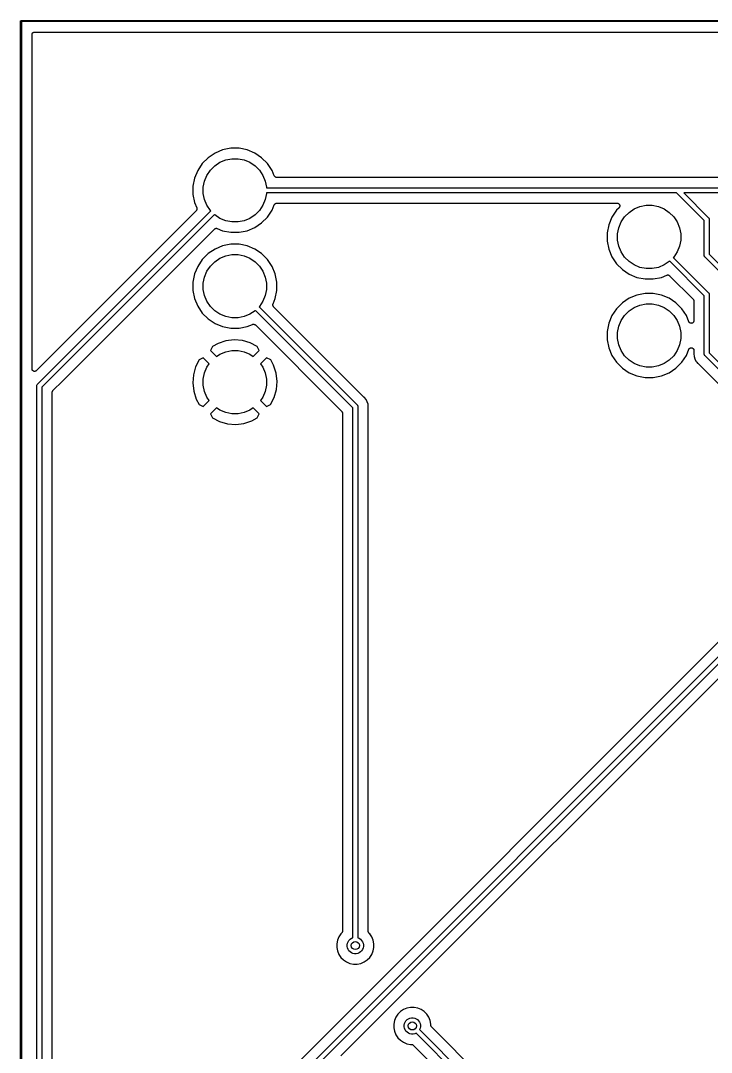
# Model space of a CAD drawing. Extents: x 19 to 115, y -142 to -17.
# Drawn here: x 19.4 to 53.3, y -67.2 to -16.7 of the extents above; entities that cross this region are included whole.
import ezdxf

# ---------------------------------------------------------------- set-up
doc = ezdxf.new("R2010")
doc.units = 0
doc.layers.add('BLACK', color=7, linetype='CONTINUOUS')

msp = doc.modelspace()

# ---------------------------------------------------------------- linework, layer by layer
at = {"layer": 'BLACK', "linetype": 'CONTINUOUS'}
for p, q in [((19.4049, -16.68), (19.4054, -16.6751)), ((19.405, -16.6812), (19.4049, -16.68)), ((19.405, -142.239), (19.405, -16.6812)), ((19.4054, -16.6751), (19.4068, -16.6704)), ((19.4068, -16.6704), (19.4091, -16.666)), ((19.4091, -16.666), (19.4122, -16.6622)), ((19.4122, -16.6622), (19.416, -16.6591)), ((19.416, -16.6591), (19.4204, -16.6568)), ((19.4204, -16.6568), (19.4251, -16.6554)), ((19.4251, -16.6554), (19.4288, -16.655)), ((19.4288, -16.655), (19.43, -16.6549)), ((19.4288, -16.655), (19.4288, -16.655)), ((19.43, -16.6549), (19.4312, -16.655)), ((19.4312, -16.655), (115.399, -16.655)), ((19.455, -16.705), (19.455, -142.215)), ((115.375, -16.705), (19.455, -16.705)), ((19.963, -17.3382), (19.9643, -17.3263)), ((19.963, -17.3391), (19.963, -17.3382)), ((19.963, -17.34), (19.963, -17.3391)), ((19.963, -17.3391), (19.963, -17.3391)), ((19.963, -17.3391), (19.963, -17.3391)), ((19.963, -33.7152), (19.963, -17.34)), ((19.9643, -17.3263), (19.9656, -17.3145)), ((19.9656, -17.3145), (19.9657, -17.314)), ((19.9657, -17.314), (19.9658, -17.3136)), ((19.9658, -17.3136), (19.9694, -17.3022)), ((19.9694, -17.3022), (19.9729, -17.2908)), ((19.9729, -17.2908), (19.9731, -17.2904)), ((19.9731, -17.2904), (19.9733, -17.29)), ((19.9733, -17.29), (19.979, -17.2795)), ((19.979, -17.2795), (19.9847, -17.269)), ((19.9847, -17.269), (19.985, -17.2686)), ((19.985, -17.2686), (19.9852, -17.2682)), ((19.9852, -17.2682), (19.9929, -17.2591)), ((19.9929, -17.2591), (20.0005, -17.2499)), ((20.0005, -17.2499), (20.0009, -17.2496)), ((20.0009, -17.2496), (20.0011, -17.2493)), ((20.0011, -17.2493), (20.0105, -17.2418)), ((20.0105, -17.2418), (20.0197, -17.2342)), ((20.0197, -17.2342), (20.0201, -17.234)), ((20.0201, -17.234), (20.0205, -17.2337)), ((20.0205, -17.2337), (20.0311, -17.2282)), ((20.0311, -17.2282), (20.0416, -17.2226)), ((20.0416, -17.2226), (20.042, -17.2225)), ((20.042, -17.2225), (20.0424, -17.2222)), ((20.0424, -17.2222), (20.0539, -17.2189)), ((20.0539, -17.2189), (20.0653, -17.2154)), ((20.0653, -17.2154), (20.0658, -17.2154)), ((20.0658, -17.2154), (20.0662, -17.2152)), ((20.0662, -17.2152), (20.0781, -17.2142)), ((20.0781, -17.2142), (20.09, -17.213)), ((20.09, -17.213), (114.74, -17.213)), ((28.9352, -23.1462), (28.5981, -23.3714)), ((29.3097, -22.9911), (28.9352, -23.1462)), ((29.7073, -22.912), (29.3097, -22.9911)), ((30.1127, -22.912), (29.7073, -22.912)), ((30.5103, -22.9911), (30.1127, -22.912)), ((30.8848, -23.1462), (30.5103, -22.9911)), ((31.2219, -23.3714), (30.8848, -23.1462)), ((28.3114, -23.6581), (28.0862, -23.9952)), ((28.5981, -23.3714), (28.3114, -23.6581)), ((28.9219, -23.766), (29.1758, -23.5964)), ((29.1758, -23.5964), (29.4579, -23.4796)), ((29.4579, -23.4796), (29.7573, -23.42)), ((29.7573, -23.42), (30.0627, -23.42)), ((30.0627, -23.42), (30.3621, -23.4796)), ((30.3621, -23.4796), (30.6442, -23.5964)), ((30.6442, -23.5964), (30.8981, -23.766)), ((31.5086, -23.6581), (31.2219, -23.3714)), ((31.7338, -23.9952), (31.5086, -23.6581)), ((28.0862, -23.9952), (27.9311, -24.3697)), ((28.4196, -24.5179), (28.5364, -24.2358)), ((28.5364, -24.2358), (28.706, -23.9819)), ((28.706, -23.9819), (28.9219, -23.766)), ((30.8981, -23.766), (31.114, -23.9819)), ((31.114, -23.9819), (31.2836, -24.2358)), ((31.2836, -24.2358), (31.4004, -24.5179)), ((31.8429, -24.2586), (31.7338, -23.9952)), ((31.8485, -24.269), (31.8429, -24.2586)), ((27.9311, -24.3697), (27.852, -24.7673)), ((27.852, -24.7673), (27.852, -25.1727)), ((28.36, -24.8173), (28.4196, -24.5179)), ((31.4004, -24.5179), (31.46, -24.8173)), ((31.854, -24.2795), (31.8485, -24.269)), ((31.8543, -24.28), (31.854, -24.2795)), ((31.8546, -24.2805), (31.8543, -24.28)), ((31.862, -24.2896), (31.8546, -24.2805)), ((31.8695, -24.2989), (31.862, -24.2896)), ((31.8699, -24.2992), (31.8695, -24.2989)), ((31.8703, -24.2996), (31.8699, -24.2992)), ((31.8794, -24.3072), (31.8703, -24.2996)), ((31.8885, -24.3148), (31.8794, -24.3072)), ((31.889, -24.3151), (31.8885, -24.3148)), ((31.8894, -24.3154), (31.889, -24.3151)), ((31.8998, -24.321), (31.8894, -24.3154)), ((31.9102, -24.3267), (31.8998, -24.321)), ((31.9107, -24.3269), (31.9102, -24.3267)), ((31.9112, -24.3272), (31.9107, -24.3269)), ((31.9225, -24.3306), (31.9112, -24.3272)), ((31.9338, -24.3342), (31.9225, -24.3306)), ((31.9344, -24.3343), (31.9338, -24.3342)), ((31.9349, -24.3345), (31.9344, -24.3343)), ((31.9466, -24.3357), (31.9349, -24.3345)), ((31.9585, -24.337), (31.9466, -24.3357)), ((31.9595, -24.337), (31.9585, -24.337)), ((31.9596, -24.337), (31.9595, -24.337)), ((31.9602, -24.337), (31.9596, -24.337)), ((31.9596, -24.337), (31.9596, -24.337)), ((51.5737, -24.337), (31.9602, -24.337)), ((51.579, -24.3365), (51.5737, -24.337)), ((51.5844, -24.3365), (51.579, -24.3365)), ((51.5861, -24.3364), (51.5844, -24.3365)), ((51.611, -24.3339), (51.5861, -24.3364)), ((51.6359, -24.3364), (51.611, -24.3339)), ((51.6412, -24.3364), (51.6359, -24.3364)), ((51.6465, -24.337), (51.6412, -24.3364)), ((51.6483, -24.337), (51.6465, -24.337)), ((57.2652, -24.337), (51.6483, -24.337)), ((27.852, -25.1727), (27.9311, -25.5703)), ((28.36, -25.1227), (28.36, -24.8173)), ((28.4196, -25.4221), (28.36, -25.1227)), ((31.46, -25.1227), (31.4004, -25.4221)), ((31.46, -24.8173), (31.46, -24.845)), ((31.46, -24.845), (51.6049, -24.845)), ((51.5592, -25.095), (31.46, -25.095)), ((31.46, -25.095), (31.46, -25.1227)), ((52.92, -26.4558), (51.5592, -25.095)), ((51.6049, -24.845), (51.611, -24.8444)), ((51.611, -24.8444), (51.6171, -24.845)), ((51.6171, -24.845), (57.5282, -24.845)), ((57.5739, -25.095), (51.9128, -25.095)), ((51.9128, -25.095), (53.129, -26.3113)), ((27.9311, -25.5703), (28.0402, -25.8337)), ((28.5364, -25.7042), (28.4196, -25.4221)), ((28.706, -25.9581), (28.5364, -25.7042)), ((31.2836, -25.7042), (31.114, -25.9581)), ((31.4004, -25.4221), (31.2836, -25.7042)), ((31.7338, -25.9448), (31.8429, -25.6814)), ((31.8429, -25.6814), (31.8431, -25.6808)), ((31.8431, -25.6808), (31.8431, -25.6808)), ((31.8431, -25.6808), (31.8432, -25.6808)), ((31.8432, -25.6808), (31.8436, -25.6798)), ((31.8436, -25.6798), (31.8493, -25.6694)), ((31.8493, -25.6694), (31.8549, -25.659)), ((31.8549, -25.659), (31.8553, -25.6586)), ((31.8553, -25.6586), (31.8556, -25.6581)), ((31.8556, -25.6581), (31.8632, -25.649)), ((31.8632, -25.649), (31.8707, -25.6399)), ((31.8707, -25.6399), (31.8712, -25.6395)), ((31.8712, -25.6395), (31.8715, -25.6391)), ((31.8715, -25.6391), (31.8808, -25.6317)), ((31.8808, -25.6317), (31.8899, -25.6242)), ((31.8899, -25.6242), (31.8904, -25.624)), ((31.8904, -25.624), (31.8909, -25.6236)), ((31.8909, -25.6236), (31.9014, -25.6181)), ((31.9014, -25.6181), (31.9118, -25.6126)), ((31.9118, -25.6126), (31.9124, -25.6124)), ((31.9124, -25.6124), (31.9129, -25.6122)), ((31.9129, -25.6122), (31.9243, -25.6088)), ((31.9243, -25.6088), (31.9356, -25.6054)), ((31.9356, -25.6054), (31.9361, -25.6054)), ((31.9361, -25.6054), (31.9366, -25.6052)), ((31.9366, -25.6052), (31.9484, -25.6042)), ((31.9484, -25.6042), (31.9602, -25.603)), ((31.9602, -25.603), (48.6549, -25.603)), ((48.6549, -25.603), (48.6563, -25.603)), ((48.6563, -25.603), (48.6563, -25.603)), ((48.6563, -25.603), (48.6563, -25.603)), ((48.6563, -25.603), (48.6567, -25.603)), ((48.6567, -25.603), (48.6688, -25.6044)), ((48.6688, -25.6044), (48.6809, -25.6057)), ((48.6809, -25.6057), (48.6811, -25.6058)), ((48.6811, -25.6058), (48.6813, -25.6058)), ((48.6813, -25.6058), (48.6929, -25.6094)), ((48.6929, -25.6094), (48.7046, -25.6131)), ((48.7046, -25.6131), (48.7048, -25.6132)), ((48.7048, -25.6132), (48.705, -25.6133)), ((48.705, -25.6133), (48.7156, -25.6191)), ((48.7156, -25.6191), (48.7263, -25.625)), ((48.7263, -25.625), (48.7265, -25.6251)), ((48.7265, -25.6251), (48.7267, -25.6252)), ((48.7267, -25.6252), (48.736, -25.633)), ((48.736, -25.633), (48.7454, -25.6408)), ((48.7454, -25.6408), (48.7455, -25.641)), ((48.7455, -25.641), (48.7457, -25.6411)), ((48.7457, -25.6411), (48.7533, -25.6506)), ((48.7533, -25.6506), (48.761, -25.6601)), ((48.761, -25.6601), (48.7611, -25.6603)), ((48.7611, -25.6603), (48.7612, -25.6605)), ((48.7612, -25.6605), (48.7668, -25.6711)), ((48.772, -25.7792), (48.7662, -25.79)), ((48.7668, -25.6711), (48.7725, -25.682)), ((48.7721, -25.779), (48.772, -25.7792)), ((48.7722, -25.7788), (48.7721, -25.779)), ((48.7758, -25.7671), (48.7722, -25.7788)), ((48.7725, -25.682), (48.7726, -25.6822)), ((48.7726, -25.6822), (48.7727, -25.6824)), ((48.7727, -25.6824), (48.776, -25.6938)), ((48.7794, -25.7555), (48.7758, -25.7671)), ((48.776, -25.6938), (48.7796, -25.7058)), ((48.7807, -25.743), (48.7794, -25.7551)), ((48.7794, -25.7551), (48.7794, -25.7553)), ((48.7794, -25.7553), (48.7794, -25.7555)), ((48.7796, -25.7058), (48.7796, -25.706)), ((48.7796, -25.706), (48.7797, -25.7062)), ((48.7797, -25.7062), (48.7808, -25.7182)), ((48.7819, -25.7309), (48.7807, -25.743)), ((48.7808, -25.7182), (48.7819, -25.7304)), ((48.7819, -25.7304), (48.7819, -25.7307)), ((48.7819, -25.7307), (48.7819, -25.7309)), ((49.4858, -25.8814), (49.7679, -25.7646)), ((49.7679, -25.7646), (50.0673, -25.705)), ((50.0673, -25.705), (50.3727, -25.705)), ((50.3727, -25.705), (50.6721, -25.7646)), ((50.6721, -25.7646), (50.9542, -25.8814)), ((28.0127, -25.9721), (20.1798, -33.805)), ((20.236, -34.4673), (28.7256, -25.9776)), ((28.9024, -26.1544), (20.445, -34.6118)), ((28.0202, -25.963), (28.0127, -25.9721)), ((28.0278, -25.9539), (28.0202, -25.963)), ((28.0281, -25.9534), (28.0278, -25.9539)), ((28.0284, -25.953), (28.0281, -25.9534)), ((28.034, -25.9426), (28.0284, -25.953)), ((28.0397, -25.9322), (28.034, -25.9426)), ((28.0399, -25.9316), (28.0397, -25.9322)), ((28.0401, -25.9311), (28.0399, -25.9316)), ((28.0436, -25.9198), (28.0401, -25.9311)), ((28.0402, -25.8337), (28.0404, -25.8343)), ((28.0404, -25.8343), (28.0405, -25.8343)), ((28.0405, -25.8343), (28.0405, -25.8344)), ((28.0405, -25.8344), (28.0409, -25.8354)), ((28.0409, -25.8354), (28.0442, -25.8468)), ((28.0471, -25.9085), (28.0436, -25.9198)), ((28.0442, -25.8468), (28.0475, -25.8581)), ((28.0472, -25.908), (28.0471, -25.9085)), ((28.0474, -25.9074), (28.0472, -25.908)), ((28.0486, -25.8955), (28.0474, -25.9074)), ((28.0475, -25.8581), (28.0476, -25.8586)), ((28.0476, -25.8586), (28.0477, -25.8592)), ((28.0477, -25.8592), (28.0488, -25.871)), ((28.0499, -25.8839), (28.0486, -25.8955)), ((28.0488, -25.871), (28.0499, -25.8828)), ((28.0499, -25.8828), (28.0498, -25.8833)), ((28.0498, -25.8833), (28.0499, -25.8839)), ((28.7256, -25.9776), (28.706, -25.9581)), ((28.9219, -26.174), (28.9024, -26.1544)), ((29.1758, -26.3436), (28.9219, -26.174)), ((30.8981, -26.174), (30.6442, -26.3436)), ((31.114, -25.9581), (30.8981, -26.174)), ((31.2219, -26.5686), (31.5086, -26.2819)), ((31.5086, -26.2819), (31.7338, -25.9448)), ((48.3962, -26.2802), (48.2411, -26.6547)), ((48.6214, -25.9431), (48.3962, -26.2802)), ((48.7447, -25.8198), (48.6214, -25.9431)), ((48.7524, -25.8104), (48.7447, -25.8198)), ((48.7602, -25.801), (48.7524, -25.8104)), ((48.7603, -25.8008), (48.7602, -25.801)), ((48.7605, -25.8006), (48.7603, -25.8008)), ((48.7662, -25.79), (48.7605, -25.8006)), ((48.8464, -26.5208), (49.016, -26.2669)), ((49.016, -26.2669), (49.2319, -26.051)), ((49.2319, -26.051), (49.4858, -25.8814)), ((50.9542, -25.8814), (51.2081, -26.051)), ((51.2081, -26.051), (51.424, -26.2669)), ((51.424, -26.2669), (51.5936, -26.5208)), ((29.4579, -26.4604), (29.1758, -26.3436)), ((29.7573, -26.52), (29.4579, -26.4604)), ((30.0627, -26.52), (29.7573, -26.52)), ((30.3621, -26.4604), (30.0627, -26.52)), ((30.6442, -26.3436), (30.3621, -26.4604)), ((30.5103, -26.9489), (30.8848, -26.7938)), ((30.8848, -26.7938), (31.2219, -26.5686)), ((48.2411, -26.6547), (48.162, -27.0523)), ((48.7296, -26.8029), (48.8464, -26.5208)), ((51.5936, -26.5208), (51.7104, -26.8029)), ((52.92, -28.1489), (52.92, -26.4558)), ((53.129, -26.3113), (53.1338, -26.3152)), ((53.1338, -26.3152), (53.1377, -26.3199)), ((53.1377, -26.3199), (53.1494, -26.3342)), ((53.1494, -26.3342), (53.161, -26.3559)), ((53.161, -26.3559), (53.1682, -26.3795)), ((53.1682, -26.3795), (53.17, -26.3979)), ((53.17, -26.3979), (53.17, -26.3979)), ((53.17, -26.3979), (53.1706, -26.404)), ((53.1706, -26.404), (53.17, -26.4101)), ((53.17, -26.4101), (53.17, -28.1032)), ((26.4102, -29.365), (28.9079, -26.8673)), ((28.9079, -26.8673), (28.9083, -26.8669)), ((28.9083, -26.8669), (28.9084, -26.8668)), ((28.9083, -26.8669), (28.9083, -26.8669)), ((28.9084, -26.8668), (28.9091, -26.8661)), ((28.9091, -26.8661), (28.9184, -26.8587)), ((28.9184, -26.8587), (28.9276, -26.8512)), ((28.9276, -26.8512), (28.9281, -26.851)), ((28.9281, -26.851), (28.9285, -26.8506)), ((28.9285, -26.8506), (28.939, -26.8452)), ((28.939, -26.8452), (28.9495, -26.8396)), ((28.9495, -26.8396), (28.95, -26.8395)), ((28.95, -26.8395), (28.9505, -26.8392)), ((28.9505, -26.8392), (28.9619, -26.8359)), ((28.9619, -26.8359), (28.9732, -26.8325)), ((28.9732, -26.8325), (28.9738, -26.8325)), ((28.9738, -26.8325), (28.9743, -26.8323)), ((28.9743, -26.8323), (28.986, -26.8313)), ((28.986, -26.8313), (28.9979, -26.8301)), ((28.9979, -26.8301), (28.9984, -26.8302)), ((28.9984, -26.8302), (28.999, -26.8301)), ((28.999, -26.8301), (29.0108, -26.8314)), ((29.0108, -26.8314), (29.0226, -26.8326)), ((29.0226, -26.8326), (29.0231, -26.8328)), ((29.0231, -26.8328), (29.0236, -26.8328)), ((29.0236, -26.8328), (29.0349, -26.8363)), ((29.0349, -26.8363), (29.0463, -26.8398)), ((29.0463, -26.8398), (29.3097, -26.9489)), ((29.3097, -26.9489), (29.7073, -27.028)), ((29.7073, -27.028), (30.1127, -27.028)), ((30.1127, -27.028), (30.5103, -26.9489)), ((48.162, -27.0523), (48.162, -27.4577)), ((48.67, -27.1023), (48.7296, -26.8029)), ((48.67, -27.4077), (48.67, -27.1023)), ((51.7104, -26.8029), (51.77, -27.1023)), ((51.77, -27.1023), (51.77, -27.4077)), ((29.3097, -27.6911), (28.9352, -27.8462)), ((29.7073, -27.612), (29.3097, -27.6911)), ((30.1127, -27.612), (29.7073, -27.612)), ((30.5103, -27.6911), (30.1127, -27.612)), ((30.8848, -27.8462), (30.5103, -27.6911)), ((48.162, -27.4577), (48.2411, -27.8553)), ((48.7296, -27.7071), (48.67, -27.4077)), ((48.8464, -27.9892), (48.7296, -27.7071)), ((51.7104, -27.7071), (51.5936, -27.9892)), ((51.77, -27.4077), (51.7104, -27.7071)), ((28.5981, -28.0714), (28.3114, -28.3581)), ((28.9352, -27.8462), (28.5981, -28.0714)), ((28.9219, -28.466), (29.1758, -28.2964)), ((29.1758, -28.2964), (29.4579, -28.1796)), ((29.4579, -28.1796), (29.7573, -28.12)), ((29.7573, -28.12), (30.0627, -28.12)), ((30.0627, -28.12), (30.3621, -28.1796)), ((30.3621, -28.1796), (30.6442, -28.2964)), ((30.6442, -28.2964), (30.8981, -28.466)), ((31.2219, -28.0714), (30.8848, -27.8462)), ((31.5086, -28.3581), (31.2219, -28.0714)), ((48.2411, -27.8553), (48.3962, -28.2298)), ((48.3962, -28.2298), (48.6214, -28.5669)), ((49.016, -28.2431), (48.8464, -27.9892)), ((49.2319, -28.459), (49.016, -28.2431)), ((51.424, -28.2431), (51.4044, -28.2626)), ((51.4044, -28.2626), (53.129, -29.9873)), ((51.5936, -27.9892), (51.424, -28.2431)), ((52.9194, -28.155), (52.92, -28.1489)), ((52.9218, -28.1795), (52.9194, -28.155)), ((52.929, -28.2031), (52.9218, -28.1795)), ((52.9406, -28.2248), (52.929, -28.2031)), ((52.9472, -28.2329), (52.9406, -28.2248)), ((52.9562, -28.2438), (52.9472, -28.2329)), ((52.9609, -28.2477), (52.9562, -28.2438)), ((53.9273, -29.2141), (52.9609, -28.2477)), ((53.17, -28.1032), (54.0718, -29.005)), ((28.0862, -28.6952), (27.9311, -29.0697)), ((28.3114, -28.3581), (28.0862, -28.6952)), ((28.5364, -28.9358), (28.706, -28.6819)), ((28.706, -28.6819), (28.9219, -28.466)), ((30.8981, -28.466), (31.114, -28.6819)), ((31.114, -28.6819), (31.2836, -28.9358)), ((31.7338, -28.6952), (31.5086, -28.3581)), ((31.8889, -29.0697), (31.7338, -28.6952)), ((48.6214, -28.5669), (48.9081, -28.8536)), ((49.4858, -28.6286), (49.2319, -28.459)), ((49.7679, -28.7454), (49.4858, -28.6286)), ((50.0673, -28.805), (49.7679, -28.7454)), ((50.3727, -28.805), (50.0673, -28.805)), ((50.6721, -28.7454), (50.3727, -28.805)), ((50.9542, -28.6286), (50.6721, -28.7454)), ((51.2081, -28.459), (50.9542, -28.6286)), ((51.2276, -28.4394), (51.2081, -28.459)), ((52.92, -30.1318), (51.2276, -28.4394)), ((27.9311, -29.0697), (27.852, -29.4673)), ((28.36, -29.5173), (28.4196, -29.2179)), ((28.4196, -29.2179), (28.5364, -28.9358)), ((31.2836, -28.9358), (31.4004, -29.2179)), ((31.4004, -29.2179), (31.46, -29.5173)), ((31.968, -29.4673), (31.8889, -29.0697)), ((48.9081, -28.8536), (49.2452, -29.0788)), ((49.2452, -29.0788), (49.6197, -29.2339)), ((49.6197, -29.2339), (50.0173, -29.313)), ((50.0173, -29.313), (50.4227, -29.313)), ((50.4227, -29.313), (50.8203, -29.2339)), ((50.8203, -29.2339), (51.0837, -29.1248)), ((51.0837, -29.1248), (51.0843, -29.1246)), ((51.0843, -29.1246), (51.0843, -29.1245)), ((51.0843, -29.1245), (51.0844, -29.1245)), ((51.0844, -29.1245), (51.0854, -29.1241)), ((51.0854, -29.1241), (51.0968, -29.1208)), ((51.0968, -29.1208), (51.1081, -29.1175)), ((51.1081, -29.1175), (51.1086, -29.1174)), ((51.1086, -29.1174), (51.1092, -29.1173)), ((51.1092, -29.1173), (51.1211, -29.1162)), ((51.1211, -29.1162), (51.1328, -29.1151)), ((51.1328, -29.1151), (51.1333, -29.1152)), ((51.1333, -29.1152), (51.1339, -29.1151)), ((51.1339, -29.1151), (51.1456, -29.1164)), ((51.1456, -29.1164), (51.1574, -29.1176)), ((51.1574, -29.1176), (51.158, -29.1178)), ((51.158, -29.1178), (51.1585, -29.1179)), ((51.1585, -29.1179), (51.1698, -29.1214)), ((51.1698, -29.1214), (51.1811, -29.1249)), ((51.1811, -29.1249), (51.1816, -29.1251)), ((51.1816, -29.1251), (51.1822, -29.1253)), ((51.1822, -29.1253), (51.1926, -29.131)), ((51.1926, -29.131), (51.203, -29.1366)), ((51.203, -29.1366), (51.2034, -29.1369)), ((51.2034, -29.1369), (51.2039, -29.1372)), ((51.2039, -29.1372), (51.213, -29.1448)), ((51.213, -29.1448), (51.2221, -29.1523)), ((51.2221, -29.1523), (52.3748, -30.305)), ((23.0222, -32.7529), (26.4102, -29.365)), ((27.852, -29.4673), (27.852, -29.8727)), ((28.36, -29.8227), (28.36, -29.5173)), ((28.4196, -30.1221), (28.36, -29.8227)), ((31.46, -29.8227), (31.4004, -30.1221)), ((31.46, -29.5173), (31.46, -29.8227)), ((31.968, -29.8727), (31.968, -29.4673)), ((27.852, -29.8727), (27.9311, -30.2703)), ((27.9311, -30.2703), (28.0862, -30.6448)), ((28.5364, -30.4042), (28.4196, -30.1221)), ((31.4004, -30.1221), (31.2836, -30.4042)), ((31.7798, -30.5337), (31.8889, -30.2703)), ((31.8889, -30.2703), (31.968, -29.8727)), ((49.2452, -30.2612), (48.9081, -30.4864)), ((49.6197, -30.1061), (49.2452, -30.2612)), ((50.0173, -30.027), (49.6197, -30.1061)), ((50.4227, -30.027), (50.0173, -30.027)), ((50.8203, -30.1061), (50.4227, -30.027)), ((51.1948, -30.2612), (50.8203, -30.1061)), ((51.5319, -30.4864), (51.1948, -30.2612)), ((52.3748, -30.305), (52.3751, -30.3053)), ((52.3751, -30.3053), (52.3751, -30.3053)), ((52.3751, -30.3053), (52.3751, -30.3053)), ((52.3751, -30.3053), (52.376, -30.3063)), ((52.376, -30.3063), (52.3834, -30.3154)), ((52.3834, -30.3154), (52.3908, -30.3245)), ((52.3908, -30.3245), (52.3911, -30.3251)), ((52.3911, -30.3251), (52.3915, -30.3256)), ((52.3915, -30.3256), (52.3969, -30.336)), ((52.92, -32.9789), (52.92, -30.1318)), ((53.129, -29.9873), (53.1338, -29.9912)), ((53.1338, -29.9912), (53.1377, -29.9959)), ((53.1377, -29.9959), (53.1494, -30.0102)), ((53.1494, -30.0102), (53.1607, -30.0313)), ((53.1607, -30.0313), (53.161, -30.0319)), ((53.161, -30.0319), (53.1682, -30.0555)), ((53.1682, -30.0555), (53.17, -30.0739)), ((53.17, -30.0739), (53.17, -30.0739)), ((53.17, -30.0739), (53.1706, -30.08)), ((53.1706, -30.08), (53.17, -30.0861)), ((53.17, -30.0861), (53.17, -32.9332)), ((28.0862, -30.6448), (28.3114, -30.9819)), ((28.706, -30.6581), (28.5364, -30.4042)), ((28.9219, -30.874), (28.706, -30.6581)), ((31.114, -30.6581), (31.0944, -30.6776)), ((31.0944, -30.6776), (35.8981, -35.4813)), ((31.2836, -30.4042), (31.114, -30.6581)), ((31.7701, -30.581), (31.7714, -30.5692)), ((31.7702, -30.5816), (31.7701, -30.581)), ((31.7701, -30.5821), (31.7702, -30.5816)), ((31.7713, -30.5939), (31.7701, -30.5821)), ((31.7723, -30.6057), (31.7713, -30.5939)), ((31.7714, -30.5692), (31.7726, -30.5574)), ((31.7725, -30.6062), (31.7723, -30.6057)), ((31.7725, -30.6068), (31.7725, -30.6062)), ((31.7759, -30.6181), (31.7725, -30.6068)), ((31.7726, -30.5574), (31.7728, -30.5569)), ((31.7728, -30.5564), (31.7763, -30.5451)), ((31.7728, -30.5569), (31.7728, -30.5564)), ((31.7792, -30.6295), (31.7759, -30.6181)), ((31.7763, -30.5451), (31.7798, -30.5337)), ((31.7795, -30.63), (31.7792, -30.6295)), ((31.7796, -30.6305), (31.7795, -30.63)), ((31.7852, -30.641), (31.7796, -30.6305)), ((31.7906, -30.6515), (31.7852, -30.641)), ((31.791, -30.6519), (31.7906, -30.6515)), ((31.7912, -30.6524), (31.791, -30.6519)), ((31.7987, -30.6616), (31.7912, -30.6524)), ((31.8061, -30.6709), (31.7987, -30.6616)), ((31.8068, -30.6716), (31.8061, -30.6709)), ((31.8069, -30.6717), (31.8068, -30.6716)), ((31.8073, -30.6721), (31.8069, -30.6717)), ((31.8069, -30.6717), (31.8069, -30.6717)), ((36.2352, -35.1), (31.8073, -30.6721)), ((48.6214, -30.7731), (48.3962, -31.1102)), ((48.9081, -30.4864), (48.6214, -30.7731)), ((49.2319, -30.881), (49.4858, -30.7114)), ((49.4858, -30.7114), (49.7679, -30.5946)), ((49.7679, -30.5946), (50.0673, -30.535)), ((50.0673, -30.535), (50.3727, -30.535)), ((50.3727, -30.535), (50.6721, -30.5946)), ((50.6721, -30.5946), (50.9542, -30.7114)), ((50.9542, -30.7114), (51.2081, -30.881)), ((51.8186, -30.7731), (51.5319, -30.4864)), ((52.0438, -31.1102), (51.8186, -30.7731)), ((52.3969, -30.336), (52.4024, -30.3464)), ((52.4024, -30.3464), (52.4026, -30.347)), ((52.4026, -30.347), (52.4029, -30.3476)), ((52.4029, -30.3476), (52.4062, -30.3589)), ((52.4062, -30.3589), (52.4096, -30.3701)), ((52.4096, -30.3701), (52.4096, -30.3708)), ((52.4096, -30.3708), (52.4098, -30.3714)), ((52.4098, -30.3714), (52.4109, -30.3831)), ((52.4109, -30.3831), (52.412, -30.3948)), ((52.412, -30.3948), (52.412, -31.3607)), ((28.3114, -30.9819), (28.5981, -31.2686)), ((28.5981, -31.2686), (28.9352, -31.4938)), ((29.1758, -31.0436), (28.9219, -30.874)), ((29.4579, -31.1604), (29.1758, -31.0436)), ((29.7573, -31.22), (29.4579, -31.1604)), ((30.0627, -31.22), (29.7573, -31.22)), ((30.3621, -31.1604), (30.0627, -31.22)), ((30.6442, -31.0436), (30.3621, -31.1604)), ((30.8981, -30.874), (30.6442, -31.0436)), ((30.9176, -30.8544), (30.8981, -30.874)), ((35.689, -35.6258), (30.9176, -30.8544)), ((48.3962, -31.1102), (48.2411, -31.4847)), ((48.8464, -31.3508), (49.016, -31.0969)), ((49.016, -31.0969), (49.2319, -30.881)), ((51.2081, -30.881), (51.424, -31.0969)), ((51.424, -31.0969), (51.5936, -31.3508)), ((52.1677, -31.4093), (52.0438, -31.1102)), ((28.9352, -31.4938), (29.3097, -31.6489)), ((29.3097, -31.6489), (29.7073, -31.728)), ((29.7073, -31.728), (30.1127, -31.728)), ((30.1127, -31.728), (30.5103, -31.6489)), ((30.5103, -31.6489), (30.7737, -31.5398)), ((30.7737, -31.5398), (30.7743, -31.5396)), ((30.7743, -31.5396), (30.7743, -31.5395)), ((30.7743, -31.5395), (30.7744, -31.5395)), ((30.7744, -31.5395), (30.7754, -31.5391)), ((30.7754, -31.5391), (30.7868, -31.5358)), ((30.7868, -31.5358), (30.7981, -31.5325)), ((30.7981, -31.5325), (30.7986, -31.5324)), ((30.7986, -31.5324), (30.7992, -31.5323)), ((30.7992, -31.5323), (30.8111, -31.5312)), ((30.8111, -31.5312), (30.8228, -31.5301)), ((30.8228, -31.5301), (30.8233, -31.5302)), ((30.8233, -31.5302), (30.8239, -31.5301)), ((30.8239, -31.5301), (30.8356, -31.5314)), ((30.8356, -31.5314), (30.8474, -31.5326)), ((30.8474, -31.5326), (30.848, -31.5328)), ((30.848, -31.5328), (30.8485, -31.5329)), ((30.8485, -31.5329), (30.8598, -31.5364)), ((30.8598, -31.5364), (30.8711, -31.5399)), ((30.8711, -31.5399), (30.8716, -31.5401)), ((30.8716, -31.5401), (30.8722, -31.5403)), ((30.8722, -31.5403), (30.8826, -31.546)), ((30.8826, -31.546), (30.893, -31.5516)), ((30.893, -31.5516), (30.8934, -31.5519)), ((30.8934, -31.5519), (30.8939, -31.5522)), ((30.8939, -31.5522), (30.903, -31.5598)), ((30.903, -31.5598), (30.9121, -31.5673)), ((30.9121, -31.5673), (35.1438, -35.799)), ((48.2411, -31.4847), (48.162, -31.8823)), ((48.67, -31.9323), (48.7296, -31.6329)), ((48.7296, -31.6329), (48.8464, -31.3508)), ((51.5936, -31.3508), (51.7104, -31.6329)), ((51.7104, -31.6329), (51.77, -31.9323)), ((52.1734, -31.42), (52.1677, -31.4093)), ((52.1792, -31.431), (52.1734, -31.42)), ((52.1793, -31.431), (52.1792, -31.431)), ((52.1793, -31.4311), (52.1793, -31.431)), ((52.187, -31.4404), (52.1793, -31.4311)), ((52.1949, -31.4502), (52.187, -31.4404)), ((52.195, -31.4502), (52.1949, -31.4502)), ((52.195, -31.4503), (52.195, -31.4502)), ((52.2044, -31.458), (52.195, -31.4503)), ((52.214, -31.466), (52.2044, -31.458)), ((52.2141, -31.466), (52.214, -31.466)), ((52.2142, -31.4661), (52.2141, -31.466)), ((52.2248, -31.4718), (52.2142, -31.4661)), ((52.2358, -31.4777), (52.2248, -31.4718)), ((52.2359, -31.4778), (52.2358, -31.4777)), ((52.236, -31.4778), (52.2359, -31.4778)), ((52.2474, -31.4813), (52.236, -31.4778)), ((52.2595, -31.4851), (52.2474, -31.4813)), ((52.2596, -31.4851), (52.2595, -31.4851)), ((52.2597, -31.4851), (52.2596, -31.4851)), ((52.2717, -31.4864), (52.2597, -31.4851)), ((52.2841, -31.4877), (52.2717, -31.4864)), ((52.2842, -31.4877), (52.2841, -31.4877)), ((52.2843, -31.4877), (52.2842, -31.4877)), ((52.2964, -31.4865), (52.2843, -31.4877)), ((52.3088, -31.4854), (52.2964, -31.4865)), ((52.3089, -31.4854), (52.3088, -31.4854)), ((52.309, -31.4854), (52.3089, -31.4854)), ((52.3208, -31.4819), (52.309, -31.4854)), ((52.3326, -31.4784), (52.3208, -31.4819)), ((52.3327, -31.4784), (52.3326, -31.4784)), ((52.3328, -31.4783), (52.3327, -31.4784)), ((52.3434, -31.4728), (52.3328, -31.4783)), ((52.3545, -31.4669), (52.3434, -31.4728)), ((52.3546, -31.4669), (52.3545, -31.4669)), ((52.3547, -31.4668), (52.3546, -31.4669)), ((52.3638, -31.4595), (52.3547, -31.4668)), ((52.3739, -31.4514), (52.3638, -31.4595)), ((52.374, -31.4513), (52.3739, -31.4513)), ((52.3739, -31.4513), (52.3739, -31.4514)), ((52.3818, -31.442), (52.374, -31.4513)), ((52.3898, -31.4324), (52.3818, -31.442)), ((52.3899, -31.4322), (52.3898, -31.4323)), ((52.3898, -31.4323), (52.3898, -31.4324)), ((52.3958, -31.4214), (52.3899, -31.4322)), ((52.4017, -31.4107), (52.3958, -31.4214)), ((52.4018, -31.4106), (52.4017, -31.4107)), ((52.4054, -31.3991), (52.4018, -31.4105)), ((52.4018, -31.4105), (52.4018, -31.4106)), ((52.4092, -31.3871), (52.4054, -31.3991)), ((52.4093, -31.3869), (52.4092, -31.387)), ((52.4092, -31.387), (52.4092, -31.3871)), ((52.4106, -31.3751), (52.4093, -31.3869)), ((52.412, -31.3624), (52.4106, -31.3751)), ((52.412, -31.3607), (52.412, -31.3622)), ((52.412, -31.3622), (52.412, -31.3622)), ((52.412, -31.3622), (52.412, -31.3622)), ((52.412, -31.3622), (52.412, -31.3624)), ((29.4689, -32.3496), (29.0821, -32.4749)), ((29.8715, -32.3024), (29.4689, -32.3496)), ((30.2756, -32.3346), (29.8715, -32.3024)), ((30.6657, -32.4451), (30.2756, -32.3346)), ((48.162, -31.8823), (48.162, -32.2877)), ((48.162, -32.2877), (48.2411, -32.6853)), ((48.67, -32.2377), (48.67, -31.9323)), ((48.7296, -32.5371), (48.67, -32.2377)), ((51.77, -32.2377), (51.7104, -32.5371)), ((51.77, -31.9323), (51.77, -32.2377)), ((21.4541, -34.321), (23.0222, -32.753)), ((23.0222, -32.753), (23.0222, -32.7529)), ((28.8196, -32.6152), (28.7172, -32.818)), ((28.7172, -32.818), (29.0078, -33.1086)), ((29.0821, -32.4749), (28.8196, -32.6152)), ((29.4579, -32.8796), (29.7573, -32.82)), ((29.7573, -32.82), (30.0627, -32.82)), ((30.0627, -32.82), (30.3621, -32.8796)), ((31.0009, -32.6163), (30.6657, -32.4451)), ((30.8122, -33.1086), (31.1028, -32.818)), ((31.1028, -32.818), (31.0009, -32.6163)), ((48.2411, -32.6853), (48.3962, -33.0598)), ((48.8464, -32.8192), (48.7296, -32.5371)), ((49.016, -33.0731), (48.8464, -32.8192)), ((51.5936, -32.8192), (51.424, -33.0731)), ((51.7104, -32.5371), (51.5936, -32.8192)), ((52.0438, -33.0598), (52.1677, -32.7607)), ((52.1677, -32.7607), (52.1683, -32.7593)), ((52.1683, -32.7593), (52.1684, -32.7591)), ((52.1683, -32.7593), (52.1683, -32.7593)), ((52.1683, -32.7593), (52.1683, -32.7593)), ((52.1684, -32.7591), (52.1744, -32.7481)), ((52.1744, -32.7481), (52.1802, -32.7376)), ((52.1802, -32.7376), (52.1803, -32.7375)), ((52.1803, -32.7374), (52.1884, -32.7278)), ((52.1803, -32.7375), (52.1803, -32.7374)), ((52.1884, -32.7278), (52.1961, -32.7186)), ((52.1961, -32.7186), (52.1962, -32.7185)), ((52.1962, -32.7185), (52.1963, -32.7184)), ((52.1963, -32.7184), (52.2059, -32.7107)), ((52.2059, -32.7107), (52.2155, -32.7031)), ((52.2155, -32.7031), (52.2156, -32.703)), ((52.2156, -32.7029), (52.2265, -32.6973)), ((52.2156, -32.703), (52.2156, -32.7029)), ((52.2265, -32.6973), (52.2374, -32.6916)), ((52.2374, -32.6916), (52.2375, -32.6915)), ((52.2375, -32.6915), (52.2376, -32.6915)), ((52.2376, -32.6915), (52.2497, -32.688)), ((52.2497, -32.688), (52.2612, -32.6846)), ((52.2612, -32.6846), (52.2613, -32.6846)), ((52.2613, -32.6846), (52.2614, -32.6845)), ((52.2614, -32.6845), (52.2738, -32.6834)), ((52.2738, -32.6834), (52.2859, -32.6823)), ((52.2859, -32.6823), (52.286, -32.6823)), ((52.286, -32.6823), (52.2861, -32.6823)), ((52.2861, -32.6823), (52.2982, -32.6836)), ((52.2982, -32.6836), (52.3105, -32.6849)), ((52.3105, -32.6849), (52.3106, -32.685)), ((52.3106, -32.685), (52.3108, -32.685)), ((52.3108, -32.685), (52.3225, -32.6886)), ((52.3225, -32.6886), (52.3342, -32.6923)), ((52.3342, -32.6923), (52.3343, -32.6923)), ((52.3343, -32.6923), (52.3344, -32.6923)), ((52.3344, -32.6923), (52.3454, -32.6983)), ((52.3454, -32.6983), (52.356, -32.704)), ((52.356, -32.704), (52.3561, -32.7041)), ((52.3561, -32.7041), (52.3562, -32.7042)), ((52.3562, -32.7042), (52.3658, -32.7121)), ((52.3658, -32.7121), (52.3751, -32.7198)), ((52.3751, -32.7198), (52.3752, -32.7199)), ((52.3752, -32.7199), (52.3753, -32.72)), ((52.3753, -32.72), (52.3831, -32.7296)), ((52.3831, -32.7296), (52.3908, -32.739)), ((52.3908, -32.739), (52.3908, -32.7391)), ((52.3908, -32.7391), (52.3909, -32.7392)), ((52.3909, -32.7392), (52.3967, -32.7501)), ((52.3967, -32.7501), (52.4024, -32.7609)), ((52.4024, -32.7609), (52.4024, -32.761)), ((52.4024, -32.761), (52.4025, -32.7611)), ((52.4025, -32.7611), (52.406, -32.7728)), ((52.406, -32.7728), (52.4096, -32.7847)), ((52.4096, -32.7847), (52.4096, -32.7848)), ((52.4096, -32.7848), (52.4096, -32.7849)), ((52.4096, -32.7849), (52.4108, -32.7972)), ((52.4108, -32.7972), (52.412, -32.8093)), ((52.412, -32.8093), (52.412, -32.9477)), ((28.1563, -33.279), (27.9851, -33.6143)), ((28.358, -33.1772), (28.1563, -33.279)), ((28.6486, -33.4678), (28.358, -33.1772)), ((29.0078, -33.1086), (29.1758, -32.9964)), ((29.1758, -32.9964), (29.4579, -32.8796)), ((30.3621, -32.8796), (30.6442, -32.9964)), ((30.6442, -32.9964), (30.8122, -33.1086)), ((31.462, -33.1772), (31.1714, -33.4678)), ((31.6648, -33.2796), (31.462, -33.1772)), ((31.8051, -33.5421), (31.6648, -33.2796)), ((48.3962, -33.0598), (48.6214, -33.3969)), ((49.2319, -33.289), (49.016, -33.0731)), ((49.4858, -33.4586), (49.2319, -33.289)), ((51.2081, -33.289), (50.9542, -33.4586)), ((51.424, -33.0731), (51.2081, -33.289)), ((51.8186, -33.3969), (52.0438, -33.0598)), ((52.4114, -32.9601), (52.4089, -32.985)), ((52.4089, -32.985), (52.4212, -33.1091)), ((52.412, -32.9494), (52.4114, -32.9548)), ((52.4114, -32.9548), (52.4114, -32.9601)), ((52.412, -32.9477), (52.412, -32.9494)), ((52.4212, -33.1091), (52.4574, -33.2284)), ((52.4574, -33.2284), (52.5161, -33.3384)), ((52.5161, -33.3384), (52.5645, -33.3973)), ((52.9194, -32.985), (52.92, -32.9789)), ((52.92, -32.9911), (52.9194, -32.985)), ((52.9209, -33.0001), (52.92, -32.9911)), ((52.9218, -33.0095), (52.9209, -33.0001)), ((52.929, -33.0331), (52.9218, -33.0095)), ((52.9406, -33.0548), (52.929, -33.0331)), ((52.9523, -33.0691), (52.9406, -33.0548)), ((52.9562, -33.0738), (52.9523, -33.0691)), ((52.9609, -33.0777), (52.9562, -33.0738)), ((54.1303, -34.2471), (52.9609, -33.0777)), ((53.17, -32.9332), (54.2748, -34.038)), ((19.9642, -33.7274), (19.963, -33.7152)), ((19.9653, -33.7394), (19.9642, -33.7274)), ((19.9654, -33.7396), (19.9653, -33.7394)), ((19.9654, -33.7399), (19.9654, -33.7396)), ((19.969, -33.7516), (19.9654, -33.7399)), ((19.9724, -33.7632), (19.969, -33.7516)), ((19.9725, -33.7634), (19.9724, -33.7632)), ((19.9726, -33.7636), (19.9725, -33.7634)), ((19.9783, -33.7743), (19.9726, -33.7636)), ((19.984, -33.7851), (19.9783, -33.7743)), ((19.9841, -33.7853), (19.984, -33.7851)), ((19.9842, -33.7855), (19.9841, -33.7853)), ((19.9919, -33.7949), (19.9842, -33.7855)), ((19.9996, -33.8044), (19.9919, -33.7949)), ((19.9997, -33.8045), (19.9996, -33.8044)), ((19.9999, -33.8047), (19.9997, -33.8045)), ((20.0092, -33.8124), (19.9999, -33.8047)), ((20.0186, -33.8202), (20.0092, -33.8124)), ((20.0188, -33.8203), (20.0186, -33.8202)), ((20.019, -33.8205), (20.0188, -33.8203)), ((20.0297, -33.8263), (20.019, -33.8205)), ((20.0404, -33.8321), (20.0297, -33.8263)), ((20.0406, -33.8322), (20.0404, -33.8321)), ((20.0408, -33.8323), (20.0406, -33.8322)), ((20.0525, -33.8359), (20.0408, -33.8323)), ((20.064, -33.8395), (20.0525, -33.8359)), ((20.0642, -33.8395), (20.064, -33.8395)), ((20.0645, -33.8396), (20.0642, -33.8395)), ((20.0766, -33.8409), (20.0645, -33.8396)), ((20.0887, -33.8422), (20.0766, -33.8409)), ((20.0889, -33.8422), (20.0887, -33.8422)), ((20.0891, -33.8422), (20.0889, -33.8422)), ((20.1012, -33.8411), (20.0891, -33.8422)), ((20.1134, -33.84), (20.1012, -33.8411)), ((20.1136, -33.84), (20.1134, -33.84)), ((20.1138, -33.8399), (20.1136, -33.84)), ((20.1253, -33.8366), (20.1138, -33.8399)), ((20.1372, -33.8331), (20.1253, -33.8366)), ((20.1374, -33.833), (20.1372, -33.8331)), ((20.1376, -33.833), (20.1374, -33.833)), ((20.1484, -33.8273), (20.1376, -33.833)), ((20.1592, -33.8217), (20.1484, -33.8273)), ((20.1593, -33.8216), (20.1592, -33.8217)), ((20.1595, -33.8215), (20.1593, -33.8216)), ((20.169, -33.8138), (20.1595, -33.8215)), ((20.1785, -33.8062), (20.169, -33.8138)), ((20.1788, -33.8059), (20.1785, -33.8062)), ((20.1789, -33.8059), (20.1788, -33.8059)), ((20.1798, -33.805), (20.1789, -33.8059)), ((20.1789, -33.8059), (20.1789, -33.8059)), ((27.9851, -33.6143), (27.8746, -34.0044)), ((28.4196, -33.9179), (28.5364, -33.6358)), ((28.5364, -33.6358), (28.6486, -33.4678)), ((31.1714, -33.4678), (31.2836, -33.6358)), ((31.2836, -33.6358), (31.4004, -33.9179)), ((31.9304, -33.9289), (31.8051, -33.5421)), ((48.6214, -33.3969), (48.9081, -33.6836)), ((48.9081, -33.6836), (49.2452, -33.9088)), ((49.7679, -33.5754), (49.4858, -33.4586)), ((50.0673, -33.635), (49.7679, -33.5754)), ((50.3727, -33.635), (50.0673, -33.635)), ((50.6721, -33.5754), (50.3727, -33.635)), ((50.9542, -33.4586), (50.6721, -33.5754)), ((51.1948, -33.9088), (51.5319, -33.6836)), ((51.5319, -33.6836), (51.8186, -33.3969)), ((52.5645, -33.3973), (52.5645, -33.3974)), ((52.5645, -33.3974), (52.5952, -33.4348)), ((52.5952, -33.4348), (52.6146, -33.4506)), ((52.6146, -33.4506), (52.6159, -33.4518)), ((52.6159, -33.4518), (52.6197, -33.4556)), ((52.6197, -33.4556), (52.6238, -33.459)), ((52.6238, -33.459), (53.749, -34.5842)), ((20.9902, -34.785), (21.4541, -34.3211)), ((21.4541, -34.3211), (21.4541, -34.321)), ((27.8746, -34.0044), (27.8424, -34.4085)), ((28.36, -34.2173), (28.4196, -33.9179)), ((28.36, -34.5227), (28.36, -34.2173)), ((31.4004, -33.9179), (31.46, -34.2173)), ((31.46, -34.2173), (31.46, -34.5227)), ((31.9776, -34.3315), (31.9304, -33.9289)), ((31.9454, -34.7356), (31.9776, -34.3315)), ((49.2452, -33.9088), (49.6197, -34.0639)), ((49.6197, -34.0639), (50.0173, -34.143)), ((50.0173, -34.143), (50.4227, -34.143)), ((50.4227, -34.143), (50.8203, -34.0639)), ((50.8203, -34.0639), (51.1948, -33.9088)), ((20.1944, -34.56), (20.195, -34.5539)), ((20.195, -34.5661), (20.1944, -34.56)), ((20.195, -34.5539), (20.1968, -34.5355)), ((20.195, -34.5539), (20.195, -34.5539)), ((20.195, -130.565), (20.195, -34.5661)), ((20.1968, -34.5355), (20.204, -34.5119)), ((20.204, -34.5119), (20.2156, -34.4902)), ((20.2156, -34.4902), (20.2312, -34.4712)), ((20.2312, -34.4712), (20.236, -34.4673)), ((20.445, -34.6118), (20.445, -130.52)), ((20.953, -34.873), (20.9543, -34.8614)), ((20.953, -34.8743), (20.953, -34.873)), ((20.953, -34.8744), (20.953, -34.8743)), ((20.953, -34.8744), (20.953, -34.8744)), ((20.953, -34.8748), (20.953, -34.8744)), ((20.953, -79.4796), (20.953, -34.8748)), ((20.9543, -34.8614), (20.9555, -34.8497)), ((20.9555, -34.8497), (20.9557, -34.8491)), ((20.9557, -34.8491), (20.9558, -34.8484)), ((20.9558, -34.8484), (20.9593, -34.8372)), ((20.9593, -34.8372), (20.9628, -34.826)), ((20.9628, -34.826), (20.9631, -34.8254)), ((20.9631, -34.8254), (20.9633, -34.8248)), ((20.9633, -34.8248), (20.9689, -34.8145)), ((20.9689, -34.8145), (20.9745, -34.8042)), ((20.9745, -34.8042), (20.9749, -34.8036)), ((20.9749, -34.8036), (20.9752, -34.803)), ((20.9752, -34.803), (20.9827, -34.7941)), ((20.9827, -34.7941), (20.9902, -34.785)), ((27.8424, -34.4085), (27.8896, -34.8111)), ((27.8896, -34.8111), (28.0149, -35.1979)), ((28.4196, -34.8221), (28.36, -34.5227)), ((28.5364, -35.1042), (28.4196, -34.8221)), ((31.4004, -34.8221), (31.2836, -35.1042)), ((31.46, -34.5227), (31.4004, -34.8221)), ((31.8349, -35.1257), (31.9454, -34.7356)), ((28.0149, -35.1979), (28.1552, -35.4604)), ((28.358, -35.5628), (28.6486, -35.2722)), ((28.6486, -35.2722), (28.5364, -35.1042)), ((31.2836, -35.1042), (31.1714, -35.2722)), ((31.1714, -35.2722), (31.462, -35.5628)), ((31.6637, -35.4609), (31.8349, -35.1257)), ((36.2393, -35.1034), (36.2352, -35.1)), ((36.2431, -35.1072), (36.2393, -35.1034)), ((36.2444, -35.1084), (36.2431, -35.1072)), ((36.2638, -35.1242), (36.2444, -35.1084)), ((36.3429, -35.2206), (36.2638, -35.1242)), ((36.4016, -35.3306), (36.3429, -35.2206)), ((36.4378, -35.4499), (36.4016, -35.3306)), ((28.1552, -35.4604), (28.358, -35.5628)), ((29.0078, -35.6314), (28.7172, -35.922)), ((29.1758, -35.7436), (29.0078, -35.6314)), ((29.4579, -35.8604), (29.1758, -35.7436)), ((29.7573, -35.92), (29.4579, -35.8604)), ((30.3621, -35.8604), (30.0627, -35.92)), ((30.6442, -35.7436), (30.3621, -35.8604)), ((30.8122, -35.6314), (30.6442, -35.7436)), ((31.1028, -35.922), (30.8122, -35.6314)), ((31.462, -35.5628), (31.6637, -35.4609)), ((35.1438, -35.799), (35.1441, -35.7993)), ((35.1441, -35.7993), (35.1441, -35.7993)), ((35.1441, -35.7993), (35.1441, -35.7993)), ((35.1441, -35.7993), (35.145, -35.8003)), ((35.145, -35.8003), (35.1524, -35.8094)), ((35.1524, -35.8094), (35.1598, -35.8185)), ((35.1598, -35.8185), (35.1601, -35.8191)), ((35.1601, -35.8191), (35.1605, -35.8196)), ((35.1605, -35.8196), (35.1659, -35.83)), ((35.1659, -35.83), (35.1714, -35.8404)), ((35.1714, -35.8404), (35.1716, -35.841)), ((35.1716, -35.841), (35.1719, -35.8416)), ((35.1719, -35.8416), (35.1752, -35.8529)), ((35.1752, -35.8529), (35.1786, -35.8641)), ((35.1786, -35.8641), (35.1786, -35.8648)), ((35.1786, -35.8648), (35.1788, -35.8654)), ((35.1788, -35.8654), (35.1799, -35.8771)), ((35.1799, -35.8771), (35.181, -35.8888)), ((35.181, -35.8888), (35.181, -61.2723)), ((35.689, -61.5948), (35.689, -35.6258)), ((35.8981, -35.4813), (35.9028, -35.4852)), ((35.9028, -35.4852), (35.9067, -35.4899)), ((35.9067, -35.4899), (35.9184, -35.5042)), ((35.9184, -35.5042), (35.9279, -35.5218)), ((35.9279, -35.5218), (35.93, -35.5259)), ((35.93, -35.5259), (35.9372, -35.5495)), ((35.9372, -35.5495), (35.939, -35.5679)), ((35.939, -35.5679), (35.939, -35.5679)), ((35.939, -35.5679), (35.9396, -35.574)), ((35.9396, -35.574), (35.939, -35.5801)), ((35.939, -35.5801), (35.939, -61.5948)), ((36.4476, -35.549), (36.4378, -35.4499)), ((36.447, -35.6095), (36.4476, -35.6042)), ((36.447, -35.6113), (36.447, -35.6095)), ((36.447, -61.2723), (36.447, -35.6113)), ((36.4476, -35.5491), (36.4476, -35.549)), ((36.4501, -35.574), (36.4476, -35.5491)), ((36.4476, -35.5989), (36.4501, -35.574)), ((36.4476, -35.6042), (36.4476, -35.5989)), ((28.7172, -35.922), (28.8191, -36.1237)), ((28.8191, -36.1237), (29.1543, -36.2949)), ((29.1543, -36.2949), (29.5444, -36.4054)), ((30.0627, -35.92), (29.7573, -35.92)), ((29.9485, -36.4376), (30.3511, -36.3904)), ((30.3511, -36.3904), (30.7379, -36.2651)), ((30.7379, -36.2651), (31.0004, -36.1248)), ((31.0004, -36.1248), (31.1028, -35.922)), ((29.5444, -36.4054), (29.9485, -36.4376)), ((54.6402, -46.066), (21.3138, -79.3924)), ((21.651, -79.7737), (55.1007, -46.324)), ((55.2452, -46.533), (21.86, -79.9182)), ((36.7753, -65.7213), (54.7629, -47.7337)), ((35.0093, -61.5459), (34.9409, -61.7111)), ((35.1087, -61.3972), (35.0093, -61.5459)), ((35.1438, -61.3621), (35.1087, -61.3972)), ((35.1513, -61.353), (35.1438, -61.3621)), ((35.1588, -61.344), (35.1513, -61.353)), ((35.1591, -61.3435), (35.1588, -61.344)), ((35.1595, -61.3429), (35.1591, -61.3435)), ((35.1651, -61.3326), (35.1595, -61.3429)), ((35.1707, -61.3223), (35.1651, -61.3326)), ((35.1709, -61.3217), (35.1707, -61.3223)), ((35.1712, -61.3211), (35.1709, -61.3217)), ((35.1747, -61.3099), (35.1712, -61.3211)), ((35.1782, -61.2987), (35.1747, -61.3099)), ((35.1783, -61.298), (35.1782, -61.2987)), ((35.1785, -61.2974), (35.1783, -61.298)), ((35.1797, -61.2857), (35.1785, -61.2974)), ((35.181, -61.2741), (35.1797, -61.2857)), ((35.181, -61.2723), (35.181, -61.2727)), ((35.181, -61.2727), (35.181, -61.2727)), ((35.181, -61.2727), (35.181, -61.2728)), ((35.181, -61.2728), (35.181, -61.2741)), ((35.5033, -61.721), (35.559, -61.6653)), ((35.559, -61.6653), (35.6245, -61.6215)), ((35.6245, -61.6215), (35.689, -61.5948)), ((35.939, -61.5948), (36.0035, -61.6215)), ((36.0035, -61.6215), (36.069, -61.6653)), ((36.069, -61.6653), (36.1247, -61.721)), ((36.4481, -61.2839), (36.447, -61.2723)), ((36.4492, -61.2956), (36.4481, -61.2839)), ((36.4494, -61.2963), (36.4492, -61.2956)), ((36.4494, -61.297), (36.4494, -61.2963)), ((36.4528, -61.3082), (36.4494, -61.297)), ((36.4561, -61.3195), (36.4528, -61.3082)), ((36.4564, -61.32), (36.4561, -61.3195)), ((36.4566, -61.3207), (36.4564, -61.32)), ((36.4621, -61.331), (36.4566, -61.3207)), ((36.4675, -61.3415), (36.4621, -61.331)), ((36.4679, -61.342), (36.4675, -61.3415)), ((36.4682, -61.3426), (36.4679, -61.342)), ((36.4756, -61.3517), (36.4682, -61.3426)), ((36.483, -61.3608), (36.4756, -61.3517)), ((36.4839, -61.3618), (36.483, -61.3608)), ((36.4842, -61.3621), (36.4839, -61.3618)), ((36.4839, -61.3618), (36.4839, -61.3618)), ((36.4839, -61.3618), (36.4839, -61.3618)), ((36.5193, -61.3972), (36.4842, -61.3621)), ((36.6187, -61.5459), (36.5193, -61.3972)), ((36.6871, -61.7111), (36.6187, -61.5459)), ((34.9409, -61.7111), (34.906, -61.8866)), ((34.906, -61.8866), (34.906, -62.0654)), ((34.906, -62.0654), (34.9409, -62.2409)), ((35.414, -61.9366), (35.4294, -61.8593)), ((35.414, -62.0154), (35.414, -61.9366)), ((35.4294, -62.0927), (35.414, -62.0154)), ((35.4294, -61.8593), (35.4595, -61.7865)), ((35.4595, -62.1655), (35.4294, -62.0927)), ((35.4595, -61.7865), (35.5033, -61.721)), ((35.5033, -62.231), (35.4595, -62.1655)), ((36.1247, -61.721), (36.1685, -61.7865)), ((36.1685, -62.1655), (36.1247, -62.231)), ((36.1685, -61.7865), (36.1986, -61.8593)), ((36.1986, -62.0927), (36.1685, -62.1655)), ((36.1986, -61.8593), (36.214, -61.9366)), ((36.214, -62.0154), (36.1986, -62.0927)), ((36.214, -61.9366), (36.214, -62.0154)), ((36.722, -61.8866), (36.6871, -61.7111)), ((36.6871, -62.2409), (36.722, -62.0654)), ((36.722, -62.0654), (36.722, -61.8866)), ((34.9409, -62.2409), (35.0093, -62.4061)), ((35.0093, -62.4061), (35.1087, -62.5548)), ((35.1087, -62.5548), (35.2352, -62.6813)), ((35.2352, -62.6813), (35.3839, -62.7807)), ((35.559, -62.2867), (35.5033, -62.231)), ((35.6245, -62.3305), (35.559, -62.2867)), ((35.6973, -62.3606), (35.6245, -62.3305)), ((35.7746, -62.376), (35.6973, -62.3606)), ((35.8534, -62.376), (35.7746, -62.376)), ((35.9307, -62.3606), (35.8534, -62.376)), ((36.0035, -62.3305), (35.9307, -62.3606)), ((36.069, -62.2867), (36.0035, -62.3305)), ((36.1247, -62.231), (36.069, -62.2867)), ((36.2441, -62.7807), (36.3928, -62.6813)), ((36.3928, -62.6813), (36.5193, -62.5548)), ((36.5193, -62.5548), (36.6187, -62.4061)), ((36.6187, -62.4061), (36.6871, -62.2409)), ((35.3839, -62.7807), (35.5491, -62.8491)), ((35.5491, -62.8491), (35.7246, -62.884)), ((35.7246, -62.884), (35.9034, -62.884)), ((35.9034, -62.884), (36.0789, -62.8491)), ((36.0789, -62.8491), (36.2441, -62.7807)), ((38.0292, -65.2077), (37.9027, -65.3342)), ((38.1779, -65.1083), (38.0292, -65.2077)), ((38.3431, -65.0399), (38.1779, -65.1083)), ((38.5186, -65.005), (38.3431, -65.0399)), ((38.6974, -65.005), (38.5186, -65.005)), ((38.8729, -65.0399), (38.6974, -65.005)), ((39.0381, -65.1083), (38.8729, -65.0399)), ((39.1868, -65.2077), (39.0381, -65.1083)), ((39.3133, -65.3342), (39.1868, -65.2077)), ((37.7349, -65.6481), (37.7, -65.8236)), ((37.8033, -65.4829), (37.7349, -65.6481)), ((37.9027, -65.3342), (37.8033, -65.4829)), ((38.2535, -65.7235), (38.2973, -65.658)), ((38.2973, -65.658), (38.353, -65.6023)), ((38.353, -65.6023), (38.4185, -65.5585)), ((38.4185, -65.5585), (38.4913, -65.5284)), ((38.4913, -65.5284), (38.5686, -65.513)), ((38.5686, -65.513), (38.6474, -65.513)), ((38.6474, -65.513), (38.7247, -65.5284)), ((38.7247, -65.5284), (38.7975, -65.5585)), ((38.7975, -65.5585), (38.863, -65.6023)), ((38.863, -65.6023), (38.9187, -65.658)), ((38.9187, -65.658), (38.9625, -65.7235)), ((39.4127, -65.4829), (39.3133, -65.3342)), ((39.4811, -65.6481), (39.4127, -65.4829)), ((39.516, -65.8236), (39.4811, -65.6481)), ((35.1118, -67.3848), (36.7753, -65.7213)), ((36.7753, -65.7213), (36.7753, -65.7213)), ((37.7, -65.8236), (37.7, -66.0024)), ((37.7, -66.0024), (37.7349, -66.1779)), ((37.7349, -66.1779), (37.8033, -66.3431)), ((38.208, -65.8736), (38.2234, -65.7963)), ((38.208, -65.9524), (38.208, -65.8736)), ((38.2234, -66.0297), (38.208, -65.9524)), ((38.2234, -65.7963), (38.2535, -65.7235)), ((38.2535, -66.1025), (38.2234, -66.0297)), ((38.2973, -66.168), (38.2535, -66.1025)), ((38.353, -66.2237), (38.2973, -66.168)), ((38.4185, -66.2675), (38.353, -66.2237)), ((38.9625, -65.7235), (38.9926, -65.7963)), ((38.9926, -66.0297), (38.9659, -66.0941)), ((38.9659, -66.0941), (49.2331, -76.3613)), ((38.9926, -65.7963), (39.008, -65.8736)), ((39.008, -65.9524), (38.9926, -66.0297)), ((39.008, -65.8736), (39.008, -65.9524)), ((39.516, -65.8732), (39.516, -65.8236)), ((39.5171, -65.8849), (39.516, -65.8732)), ((39.5182, -65.8966), (39.5171, -65.8849)), ((39.5184, -65.8972), (39.5182, -65.8966)), ((39.5184, -65.8979), (39.5184, -65.8972)), ((39.5218, -65.9091), (39.5184, -65.8979)), ((39.5251, -65.9204), (39.5218, -65.9091)), ((39.5254, -65.921), (39.5251, -65.9204)), ((39.5256, -65.9216), (39.5254, -65.921)), ((39.5311, -65.932), (39.5256, -65.9216)), ((39.5365, -65.9424), (39.5311, -65.932)), ((39.5369, -65.9429), (39.5365, -65.9424)), ((39.5372, -65.9435), (39.5369, -65.9429)), ((39.5446, -65.9526), (39.5372, -65.9435)), ((39.552, -65.9617), (39.5446, -65.9526)), ((39.5529, -65.9627), (39.552, -65.9617)), ((39.5532, -65.963), (39.5529, -65.9627)), ((39.5529, -65.9627), (39.5529, -65.9627)), ((39.5529, -65.9627), (39.5529, -65.9627)), ((43.1378, -69.5476), (39.5532, -65.963)), ((37.8033, -66.3431), (37.9027, -66.4918)), ((37.9027, -66.4918), (38.0292, -66.6183)), ((38.0292, -66.6183), (38.1779, -66.7177)), ((38.1779, -66.7177), (38.3431, -66.7861)), ((38.4913, -66.2976), (38.4185, -66.2675)), ((38.5686, -66.313), (38.4913, -66.2976)), ((38.6474, -66.313), (38.5686, -66.313)), ((38.7247, -66.2976), (38.6474, -66.313)), ((38.7891, -66.2709), (38.7247, -66.2976)), ((49.024, -76.5058), (38.7891, -66.2709)), ((38.3431, -66.7861), (38.5186, -66.821)), ((38.5186, -66.821), (38.5682, -66.821)), ((38.5682, -66.821), (38.5686, -66.821)), ((38.5686, -66.821), (38.5686, -66.821)), ((38.5686, -66.821), (38.5687, -66.821)), ((38.5687, -66.821), (38.57, -66.821)), ((38.57, -66.821), (38.5816, -66.8223)), ((38.5816, -66.8223), (38.5933, -66.8235)), ((38.5933, -66.8235), (38.5939, -66.8237)), ((38.5939, -66.8237), (38.5946, -66.8238)), ((38.5946, -66.8238), (38.6058, -66.8273)), ((38.6058, -66.8273), (38.617, -66.8308)), ((38.617, -66.8308), (38.6176, -66.8311)), ((38.6176, -66.8311), (38.6182, -66.8313)), ((38.6182, -66.8313), (38.6285, -66.8369)), ((38.6285, -66.8369), (38.6388, -66.8425)), ((38.6388, -66.8425), (38.6394, -66.8429)), ((38.6394, -66.8429), (38.6399, -66.8432)), ((38.6399, -66.8432), (38.6489, -66.8507)), ((38.6489, -66.8507), (38.658, -66.8582)), ((38.658, -66.8582), (48.4788, -76.679))]:
    msp.add_line(p, q, dxfattribs=at)
at = {"layer": 'BLACK'}
for centre in [(35.814, -61.976), (38.608, -65.913)]:
    msp.add_circle(centre, 0.2, dxfattribs=at)

doc.saveas('drawing.dxf')
